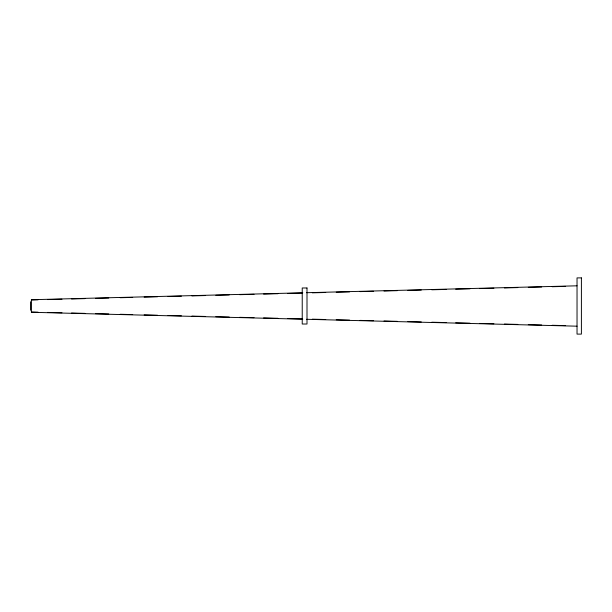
<?xml version="1.0" encoding="UTF-8"?>
<svg xmlns="http://www.w3.org/2000/svg" width="612" height="612" viewBox="0 0 612 612"><rect width="100%" height="100%" fill="white"/><g stroke="black" fill="none" stroke-linecap="round" stroke-linejoin="round"><path stroke-width="0.92" d="M302.779 292.804L31.388 299.719L31.388 312.281L302.779 319.196M306.604 292.704L577.032 285.812M31.388 299.987L38.082 299.819M47.637 299.574L61.973 299.214M71.528 298.97L84.907 298.625M95.418 298.358L108.791 298.021M120.258 297.723L132.682 297.409M144.149 297.118L157.529 296.774M168.04 296.506L181.42 296.17M191.931 295.902L205.311 295.558M215.822 295.29L229.202 294.953M239.713 294.678L254.041 294.318M263.596 294.074L277.932 293.706M287.487 293.462L301.823 293.102M312.334 292.834L325.714 292.49M336.225 292.222L349.605 291.878M360.116 291.61L373.496 291.274M384.007 291.006L397.379 290.662M407.89 290.394L421.27 290.057M431.781 289.79L446.117 289.422M455.672 289.178L470.008 288.81M479.563 288.566L493.899 288.206M504.41 287.938L517.783 287.594M528.301 287.326L541.674 286.99M552.185 286.722L565.564 286.378M31.388 312.013L38.082 312.181M47.637 312.426L61.973 312.786M71.528 313.03L84.907 313.375M95.418 313.642L108.791 313.979M120.258 314.277L132.682 314.591M144.149 314.882L157.529 315.226M168.04 315.494L181.42 315.83M191.931 316.098L205.311 316.442M215.822 316.71L229.202 317.047M239.713 317.322L254.041 317.682M263.596 317.926L277.932 318.294M287.487 318.538L301.823 318.898M312.334 319.166L325.714 319.51M336.225 319.778L349.605 320.122M360.116 320.39L373.496 320.726M384.007 320.994L397.379 321.338M407.89 321.606L421.27 321.943M431.781 322.21L446.117 322.578M455.672 322.822L470.008 323.19M479.563 323.434L493.899 323.794M504.41 324.062L517.783 324.406M528.301 324.674L541.674 325.01M552.185 325.278L565.564 325.622M306.604 319.296L577.032 326.188M30.6 301.77L30.6 310.23M581.4 277.894L577.032 277.894L577.032 334.106L581.4 334.106L581.4 277.894M307.002 287.984L302.229 287.984L302.229 324.016L307.002 324.016L307.002 287.984"/></g></svg>
